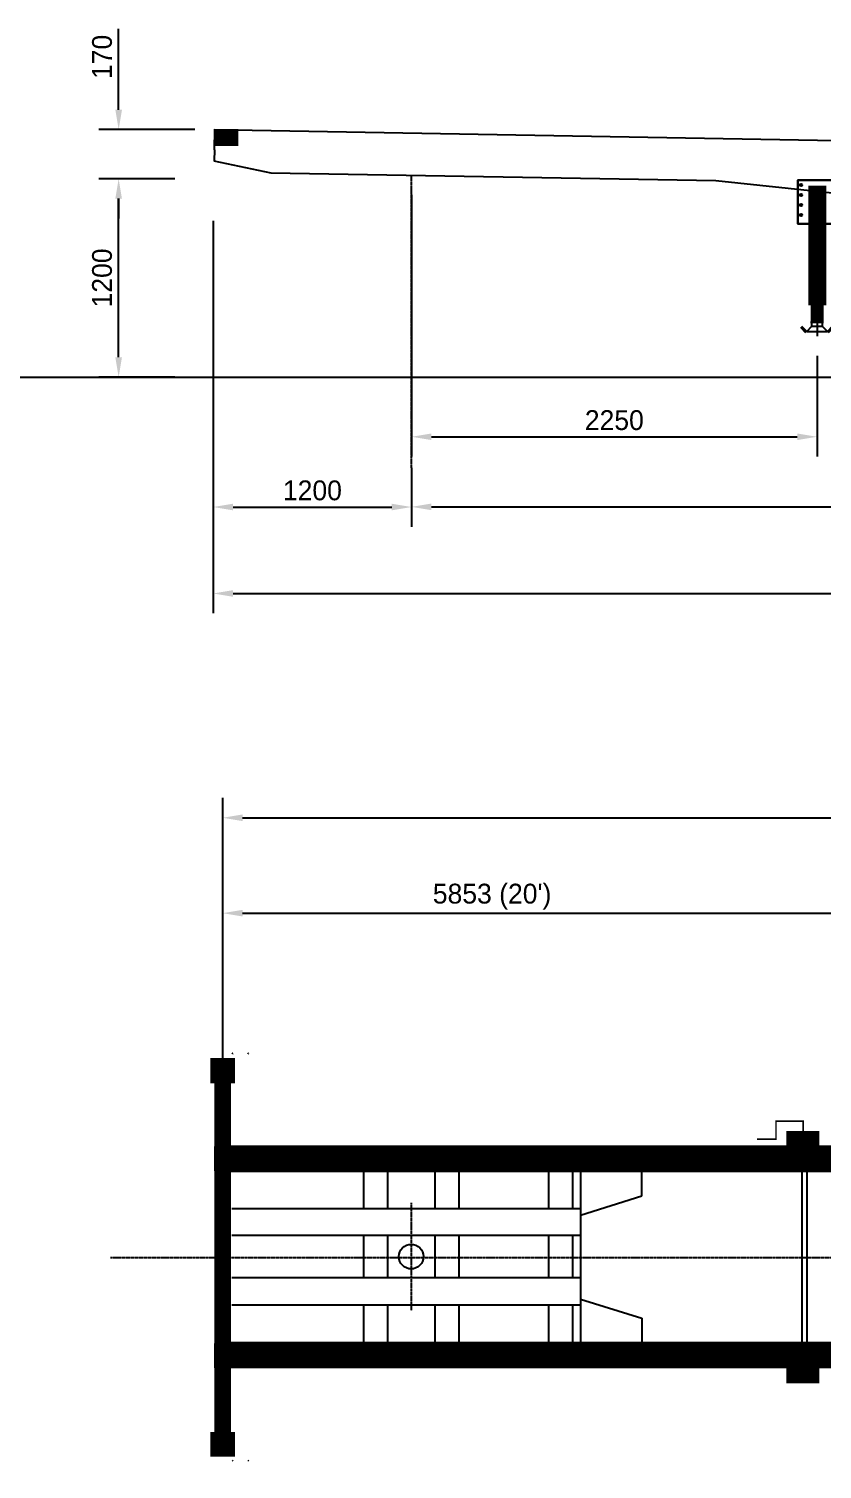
# Model space of a CAD drawing. Extents: x 791 to 19569, y 442 to 10148.
# Drawn here: x 5592 to 10394, y 1434 to 10148 of the extents above; entities that cross this region are included whole.
import ezdxf

# ---------------------------------------------------------------- set-up
doc = ezdxf.new("R2010")
doc.units = 0
doc.header["$LTSCALE"] = 10
doc.header["$MEASUREMENT"] = 0
doc.linetypes.add('CENTER2', pattern=[1.125, 0.75, -0.125, 0.125, -0.125])
doc.layers.get('0').update_dxf_attribs({"linetype": 'CONTINUOUS'})
doc.layers.get('DEFPOINTS').update_dxf_attribs({"linetype": 'CONTINUOUS'})
doc.layers.add('PORTA_CONTENTORES_12', color=7, linetype='CONTINUOUS')
doc.dimstyles.new('DEFAULT', dxfattribs={"dimtxt": 3, "dimasz": 3, "dimexe": 3, "dimexo": 3, "dimgap": 1, "dimtad": 1, "dimdec": 0, "dimzin": 0, "dimdsep": 46, "dimtxsty": 'Standard', "dimsah": 1, "dimcen": 1, "dimclrd": 1, "dimclre": 1, "dimclrt": 6, "dimadec": 0, "dimazin": 0, "dimtfac": 1, "dimtdec": 4, "dimtofl": 0, "dimtmove": 0, "dimatfit": 3, "dimfxl": 0, "dimtolj": 1, "dimtzin": 0, "dimarcsym": 0})

# ---------------------------------------------------------------- blocks, each defined once
blk = doc.blocks.new('*D19')
at = {"linetype": 'ByBlock'}
for p, q in [((14720, -13), (14720, 1888)), ((20586.9, 859), (20586.9, 1888)), ((14840, 1768), (20466.9, 1768))]:
    blk.add_line(p, q, dxfattribs=at)
for points in [[(14840, 1788), (14840, 1748), (14720, 1768)], [(20466.9, 1788), (20466.9, 1748), (20586.9, 1768)]]:
    blk.add_solid(points, dxfattribs=at)
at = {"layer": 'DEFPOINTS', "color": 0, "linetype": 'ByBlock'}
for p in [(20586.9, 1768), (20586.9, 739, 2000), (14720, -133)]:
    blk.add_point(p, dxfattribs=at)
at = {"linetype": 'ByBlock', "insert": (16350, 1868), "char_height": 120, "attachment_point": 5}
blk.add_mtext("\\A1;5853 (20')", dxfattribs=at)
blk = doc.blocks.new('*D18')
at = {"linetype": 'ByBlock'}
for p, q in [((14720, -1251), (14720, 2465)), ((26718.1, 859), (26718.1, 2465)), ((14840, 2345), (26598.1, 2345))]:
    blk.add_line(p, q, dxfattribs=at)
for points in [[(14840, 2365), (14840, 2325), (14720, 2345)], [(26598.1, 2365), (26598.1, 2325), (26718.1, 2345)]]:
    blk.add_solid(points, dxfattribs=at)
at = {"layer": 'DEFPOINTS', "color": 0, "linetype": 'ByBlock'}
for p in [(26718.1, 2345), (26718.1, 739, 2000), (14720, -1371)]:
    blk.add_point(p, dxfattribs=at)
at = {"linetype": 'ByBlock', "insert": (20737.6, 2445), "char_height": 120, "attachment_point": 5}
blk.add_mtext("\\A1;11985 (40')", dxfattribs=at)
blk = doc.blocks.new('*D14')
at = {"linetype": 'ByBlock'}
for p, q in [((15862.6, 4222), (15862.6, 4106.1)), ((15982.6, 4226.1), (23702.6, 4226.1)), ((23822.6, 4222), (23822.6, 4106.1))]:
    blk.add_line(p, q, dxfattribs=at)
for points in [[(15982.6, 4246.1), (15982.6, 4206.1), (15862.6, 4226.1)], [(23702.6, 4246.1), (23702.6, 4206.1), (23822.6, 4226.1)]]:
    blk.add_solid(points, dxfattribs=at)
at = {"layer": 'DEFPOINTS', "color": 0, "linetype": 'ByBlock'}
for p in [(15862.6, 4342), (23822.6, 4342), (23822.6, 4226.1)]:
    blk.add_point(p, dxfattribs=at)
at = {"linetype": 'ByBlock', "insert": (19842.6, 4326.1), "char_height": 120, "attachment_point": 5}
blk.add_mtext('\\A1;7960', dxfattribs=at)
blk = doc.blocks.new('*D16')
at = {"linetype": 'ByBlock'}
for p, q in [((26812.6, 6156), (26812.6, 3582)), ((14662.6, 4362), (14662.6, 3582)), ((14782.6, 3702), (26692.6, 3702))]:
    blk.add_line(p, q, dxfattribs=at)
for points in [[(14782.6, 3722), (14782.6, 3682), (14662.6, 3702)], [(26692.6, 3722), (26692.6, 3682), (26812.6, 3702)]]:
    blk.add_solid(points, dxfattribs=at)
at = {"layer": 'DEFPOINTS', "color": 0, "linetype": 'ByBlock'}
for p in [(26812.6, 6276), (14662.6, 4482), (26812.6, 3702)]:
    blk.add_point(p, dxfattribs=at)
at = {"linetype": 'ByBlock', "insert": (20737.6, 3802), "char_height": 120, "attachment_point": 5}
blk.add_mtext('\\A1;12200', dxfattribs=at)
blk = doc.blocks.new('*D23')
at = {"linetype": 'ByBlock'}
for p, q in [((14090, 6628.2), (14090, 7118.2)), ((14550.2, 6508.2), (13970, 6508.2)), ((14310.2, 6211), (13970, 6211)), ((14090, 6091), (14090, 5971))]:
    blk.add_line(p, q, dxfattribs=at)
for points in [[(14070, 6628.2), (14110, 6628.2), (14090, 6508.2)], [(14070, 6091), (14110, 6091), (14090, 6211)]]:
    blk.add_solid(points, dxfattribs=at)
at = {"layer": 'DEFPOINTS', "color": 0, "linetype": 'ByBlock'}
for p in [(14670.2, 6508.2), (14090, 6211), (14430.2, 6211)]:
    blk.add_point(p, dxfattribs=at)
at = {"linetype": 'ByBlock', "insert": (13990, 6948.2), "char_height": 120, "attachment_point": 5, "rotation": 90}
blk.add_mtext('\\A1;170', dxfattribs=at)
blk = doc.blocks.new('*D24')
at = {"linetype": 'ByBlock'}
for p, q in [((14430.2, 6211), (13970, 6211)), ((14090, 5131), (14090, 6091)), ((14430.2, 5011), (13970, 5011))]:
    blk.add_line(p, q, dxfattribs=at)
for points in [[(14070, 6091), (14110, 6091), (14090, 6211)], [(14070, 5131), (14110, 5131), (14090, 5011)]]:
    blk.add_solid(points, dxfattribs=at)
at = {"layer": 'DEFPOINTS', "color": 0, "linetype": 'ByBlock'}
for p in [(14090, 6211), (14550.2, 6211), (14550.2, 5011)]:
    blk.add_point(p, dxfattribs=at)
at = {"linetype": 'ByBlock', "insert": (13990, 5611), "char_height": 120, "attachment_point": 5, "rotation": 90}
blk.add_mtext('\\A1;1200', dxfattribs=at)
blk = doc.blocks.new('*D11')
at = {"linetype": 'ByBlock'}
for p, q in [((14662.6, 5956.4), (14662.6, 4105)), ((15862.6, 4462), (15862.6, 4105)), ((14782.6, 4225), (15742.6, 4225))]:
    blk.add_line(p, q, dxfattribs=at)
for points in [[(14782.6, 4245), (14782.6, 4205), (14662.6, 4225)], [(15742.6, 4245), (15742.6, 4205), (15862.6, 4225)]]:
    blk.add_solid(points, dxfattribs=at)
at = {"layer": 'DEFPOINTS', "color": 0, "linetype": 'ByBlock'}
for p in [(14662.6, 6076.4), (15862.6, 4582), (15862.6, 4225)]:
    blk.add_point(p, dxfattribs=at)
at = {"linetype": 'ByBlock', "insert": (15262.6, 4325), "char_height": 120, "attachment_point": 5}
blk.add_mtext('\\A1;1200', dxfattribs=at)
blk = doc.blocks.new('*D25')
at = {"linetype": 'ByBlock'}
for p, q in [((15862.6, 6114), (15862.6, 4530)), ((18316.6, 5139.2), (18316.6, 4530)), ((15982.6, 4650), (18196.6, 4650))]:
    blk.add_line(p, q, dxfattribs=at)
for points in [[(15982.6, 4670), (15982.6, 4630), (15862.6, 4650)], [(18196.6, 4670), (18196.6, 4630), (18316.6, 4650)]]:
    blk.add_solid(points, dxfattribs=at)
at = {"layer": 'DEFPOINTS', "color": 0, "linetype": 'ByBlock'}
for p in [(15862.6, 6234), (18316.6, 5259.2, 50), (18316.6, 4650)]:
    blk.add_point(p, dxfattribs=at)
at = {"linetype": 'ByBlock', "insert": (17089.6, 4750), "char_height": 120, "attachment_point": 5}
blk.add_mtext('\\A1;2250', dxfattribs=at)
blk = doc.blocks.new('PATOLA')
at = {"color": 5}
blk.add_line((-1, -286.4, 40), (-1, -944.3, 40), dxfattribs=at)
at = {"color": 7, "linetype": 'Continuous'}
for p, q in [((-32.6, -884.3), (-32.6, -867.4)), ((30, -867.4), (30, -884.3)), ((-101.8, -891), (-70.5, -922.3)), ((-100.2, -889.3), (-68.9, -920.6)), ((-98.5, -887.6), (-67.2, -919)), ((-96.9, -886), (-65.6, -917.3)), ((-95.2, -884.3), (-63.9, -915.6)), ((-63.9, -915.6), (-32.6, -884.3)), ((-63.9, -915.6), (61.3, -915.6)), ((-32.6, -884.3), (30, -884.3)), ((30, -884.3), (61.3, -915.6)), ((61.3, -915.6), (92.7, -884.3)), ((63, -917.3), (94.3, -886)), ((64.7, -919), (96, -887.6)), ((66.3, -920.6), (97.6, -889.3)), ((68, -922.3), (99.3, -891))]:
    blk.add_line(p, q, dxfattribs=at)
blk.add_lwpolyline([(117, 0), (-117, 0), (-117, -265), (117.3, -265)], close=True)
for points, const_width, elevation in [([(-0.4, -34.2), (-0.4, -757.6)], 109, 40), ([(-0.4, -757.6), (-0.9, -867.4)], 80, 80)]:
    blk.add_lwpolyline(points, dxfattribs=dict(const_width=const_width, elevation=elevation))
for centre in [(-97.9, -29.5), (-97.9, -90.5), (97.9, -29.5), (97.9, -90.5), (-97.9, -151.5), (97.9, -151.5), (-97.9, -212.5), (97.9, -212.5)]:
    blk.add_circle(centre, 7)
blk.add_3dface([(-117, 0), (117, 0), (117.3, -265), (-117, -265)])
blk = doc.blocks.new('A$C045D1D69')
at = {"layer": 'PORTA_CONTENTORES_12'}
for p, q in [((5925.2, 9096.1), (5923.1, 8973.2)), ((5925.2, 9096.1), (18051.5, 8881.8)), ((5925.1, 8973.2), (5923.9, 8908.2)), ((6825.8, 2793.2), (6825.8, 2569.4)), ((6972.3, 2793.2), (6972.3, 2569.4)), ((7257.8, 2793.2), (7257.8, 2569.4)), ((7404.3, 2793.2), (7404.3, 2569.4)), ((7945.8, 2793.2), (7945.8, 2569.4)), ((8092.3, 2793.2), (8092.3, 2569.4)), ((8139, 2801.9), (8139, 1744.9)), ((8512, 2644.9), (8512, 2791.9)), ((9480, 2800.9), (9480, 1737.9)), ((9510, 2800.9), (9510, 1737.9)), ((8139, 2528.6), (8512, 2644.9)), ((6825.8, 2406.6), (6825.8, 2149)), ((6972.3, 2406.6), (6972.3, 2149)), ((7257.8, 2406.6), (7257.8, 2149)), ((7404.3, 2406.6), (7404.3, 2149)), ((7945.8, 2406.6), (7945.8, 2149)), ((8092.3, 2406.6), (8092.3, 2149)), ((8139, 2021.1), (8512, 1904.8)), ((6825.8, 1986.3), (6825.8, 1756.5)), ((6972.3, 1986.3), (6972.3, 1756.5)), ((7257.8, 1986.3), (7257.8, 1756.5)), ((7404.3, 1986.3), (7404.3, 1756.5)), ((7945.8, 1986.3), (7945.8, 1756.5)), ((8092.3, 1986.3), (8092.3, 1756.5)), ((8512, 1904.8), (8512, 1757.8))]:
    blk.add_line(p, q, dxfattribs=at)
at = {"layer": 'PORTA_CONTENTORES_12', "color": 5, "linetype": 'CENTER2'}
for p, q in [((7117.6, 7049.9), (7117.6, 8821.9)), ((7115.1, 2603), (7115.1, 1952.6)), ((5296.5, 2271.9, 2000), (17973.1, 2271.9, 2000))]:
    blk.add_line(p, q, dxfattribs=at)
at = {"layer": 'PORTA_CONTENTORES_12', "linetype": 'Continuous'}
for p, q in [((18050, 2943.2), (6024, 2943.2)), ((18050, 2943.2), (6024, 2943.2)), ((18054, 2943.2), (6024, 2943.2)), ((18065, 2943.2), (6024, 2943.2)), ((18065, 2943.2), (6024, 2943.2)), ((18065, 2943.2), (6024, 2943.2)), ((18054, 2793.2), (6024, 2793.2)), ((6030, 2569.4), (8139, 2569.4)), ((8139, 2406.6), (6030, 2406.6)), ((8139, 2149), (6030, 2149)), ((6030, 1986.3), (8139, 1986.3)), ((18054, 1756.5), (6024, 1756.5)), ((18054, 1606.5), (6024, 1606.5))]:
    blk.add_line(p, q, dxfattribs=at)
at = {"layer": 'PORTA_CONTENTORES_12'}
for points, const_width in [([(5995, 9099.9), (5995, 8997.9)], 150), ([(5918, 3402.9), (6024, 3402.9)], 10), ([(5970, 3450.9), (5970, 3347.9)], 10), ([(9485, 2941.9), (9485, 3037.9)], 200), ([(9487, 3038.9), (9487, 3096.9), (9323, 3096.9), (9323, 2988.9), (9209, 2988.9)], 10), ([(9485, 1607.8), (9485, 1511.8)], 200), ([(5918, 1140.9), (6024, 1140.9)], 10), ([(5970, 1092.9), (5970, 1195.9)], 10)]:
    blk.add_lwpolyline(points, dxfattribs=dict(at, const_width=const_width))
blk.add_lwpolyline([(5921.9, 8908.2), (6265.1, 8834.7), (8959.5, 8787.6), (10937.9, 8578), (12909, 8543.6), (17946, 8550.9)], dxfattribs=at)
at = {"layer": 'PORTA_CONTENTORES_12', "color": 100}
blk.add_lwpolyline([(0, 7599), (18358.9, 7599)], dxfattribs=at)
at = {"layer": 'PORTA_CONTENTORES_12'}
blk.add_lwpolyline([(5975, 3478.9, 150, 150, 0), (5975, 3326.9, 100, 100, 0), (5975, 1216.9, 150, 150, 0), (5975, 1066.9, 150, 150, 0)], format="xyseb", dxfattribs=at)
at = {"layer": 'PORTA_CONTENTORES_12', "const_width": 150, "elevation": 3000}
for points in [[(5922, 2870.9), (18050, 2870.9)], [(5922, 1678.8), (18050, 1678.8)]]:
    blk.add_lwpolyline(points, dxfattribs=at)
at = {"layer": 'PORTA_CONTENTORES_12', "linetype": 'Continuous'}
blk.add_circle((7115.1, 2277.8), 74.3, dxfattribs=at)
at = {"layer": 'PORTA_CONTENTORES_12'}
for centre, start, end in [((6036.6, 3502.5), 90, 180), ((6131.6, 3502.5), 90, 180), ((6036.6, 1047.2), 180, 270), ((6131.6, 1047.2), 180, 270)]:
    blk.add_arc(centre, 5, start, end, dxfattribs=at)
blk.add_blockref('PATOLA', (9572.6, 8791.4, 10), dxfattribs=at)
dim = blk.add_linear_dim(base=(5345, 8799), p1=(5925.2, 9096.1), p2=(5685.2, 8799), angle=90, text='170', dimstyle='DEFAULT', override={"dimscale": 40, "dimsah": 0, "dimclrd": 256, "dimclre": 256, "dimclrt": 256})
dim.commit()
dim.dimension.update_dxf_attribs({"geometry": '*D23', "text_midpoint": (5345, 9536.1), "dimtype": 128, "insert": (-8745, 2587.9)})
dim = blk.add_linear_dim(base=(9571.6, 7237.9), p1=(7117.6, 8821.9), p2=(9571.6, 7847.1, 50), text='2250', dimstyle='DEFAULT', override={"dimscale": 40, "dimsah": 0, "dimclrd": 256, "dimclre": 256, "dimclrt": 256})
dim.commit()
dim.dimension.update_dxf_attribs({"geometry": '*D25', "text_midpoint": (8344.6, 7337.9), "insert": (-8745, 2587.9)})
dim = blk.add_linear_dim(base=(5345, 8799), p1=(5805.2, 7599), p2=(5805.2, 8799), angle=90, dimstyle='DEFAULT', override={"dimscale": 40, "dimsah": 0, "dimclrd": 256, "dimclre": 256, "dimclrt": 256})
dim.commit()
dim.dimension.update_dxf_attribs({"geometry": '*D24', "text_midpoint": (5245, 8199), "insert": (-8745, 2587.9)})
for base, p1, p2, text, picture, middle in [((18067.6, 6289.9), (5917.6, 7069.9), (18067.6, 8863.9), '12200', '*D16', (11992.6, 6289.9)), ((17973.1, 4932.9), (5975, 1216.9), (17973.1, 3326.9, 2000), "11985 (40')", '*D18', (11992.6, 4932.9)), ((11841.9, 4355.9), (5975, 2454.9), (11841.9, 3326.9, 2000), "5853 (20')", '*D19', (7605, 4355.9))]:
    dim = blk.add_linear_dim(base=base, p1=p1, p2=p2, text=text, dimstyle='DEFAULT', override={"dimscale": 40, "dimsah": 0, "dimclrd": 256, "dimclre": 256, "dimclrt": 256}, dxfattribs=at)
    dim.commit()
    dim.dimension.update_dxf_attribs({"geometry": picture, "text_midpoint": middle, "dimtype": 128, "insert": (-8745, 2587.9)})
for base, p1, p2, picture, middle in [((7117.6, 6812.9), (5917.6, 8664.3), (7117.6, 7169.9), '*D11', (6517.6, 6812.9)), ((15077.6, 6814), (7117.6, 6929.9), (15077.6, 6929.9), '*D14', (11097.6, 6814))]:
    dim = blk.add_linear_dim(base=base, p1=p1, p2=p2, dimstyle='DEFAULT', override={"dimscale": 40, "dimsah": 0, "dimclrd": 256, "dimclre": 256, "dimclrt": 256}, dxfattribs=at)
    dim.commit()
    dim.dimension.update_dxf_attribs({"geometry": picture, "text_midpoint": middle, "dimtype": 128, "insert": (-8745, 2587.9)})

msp = doc.modelspace()

# ---------------------------------------------------------------- block references
msp.add_blockref('A$C045D1D69', (791, 442))

doc.saveas('drawing.dxf')
